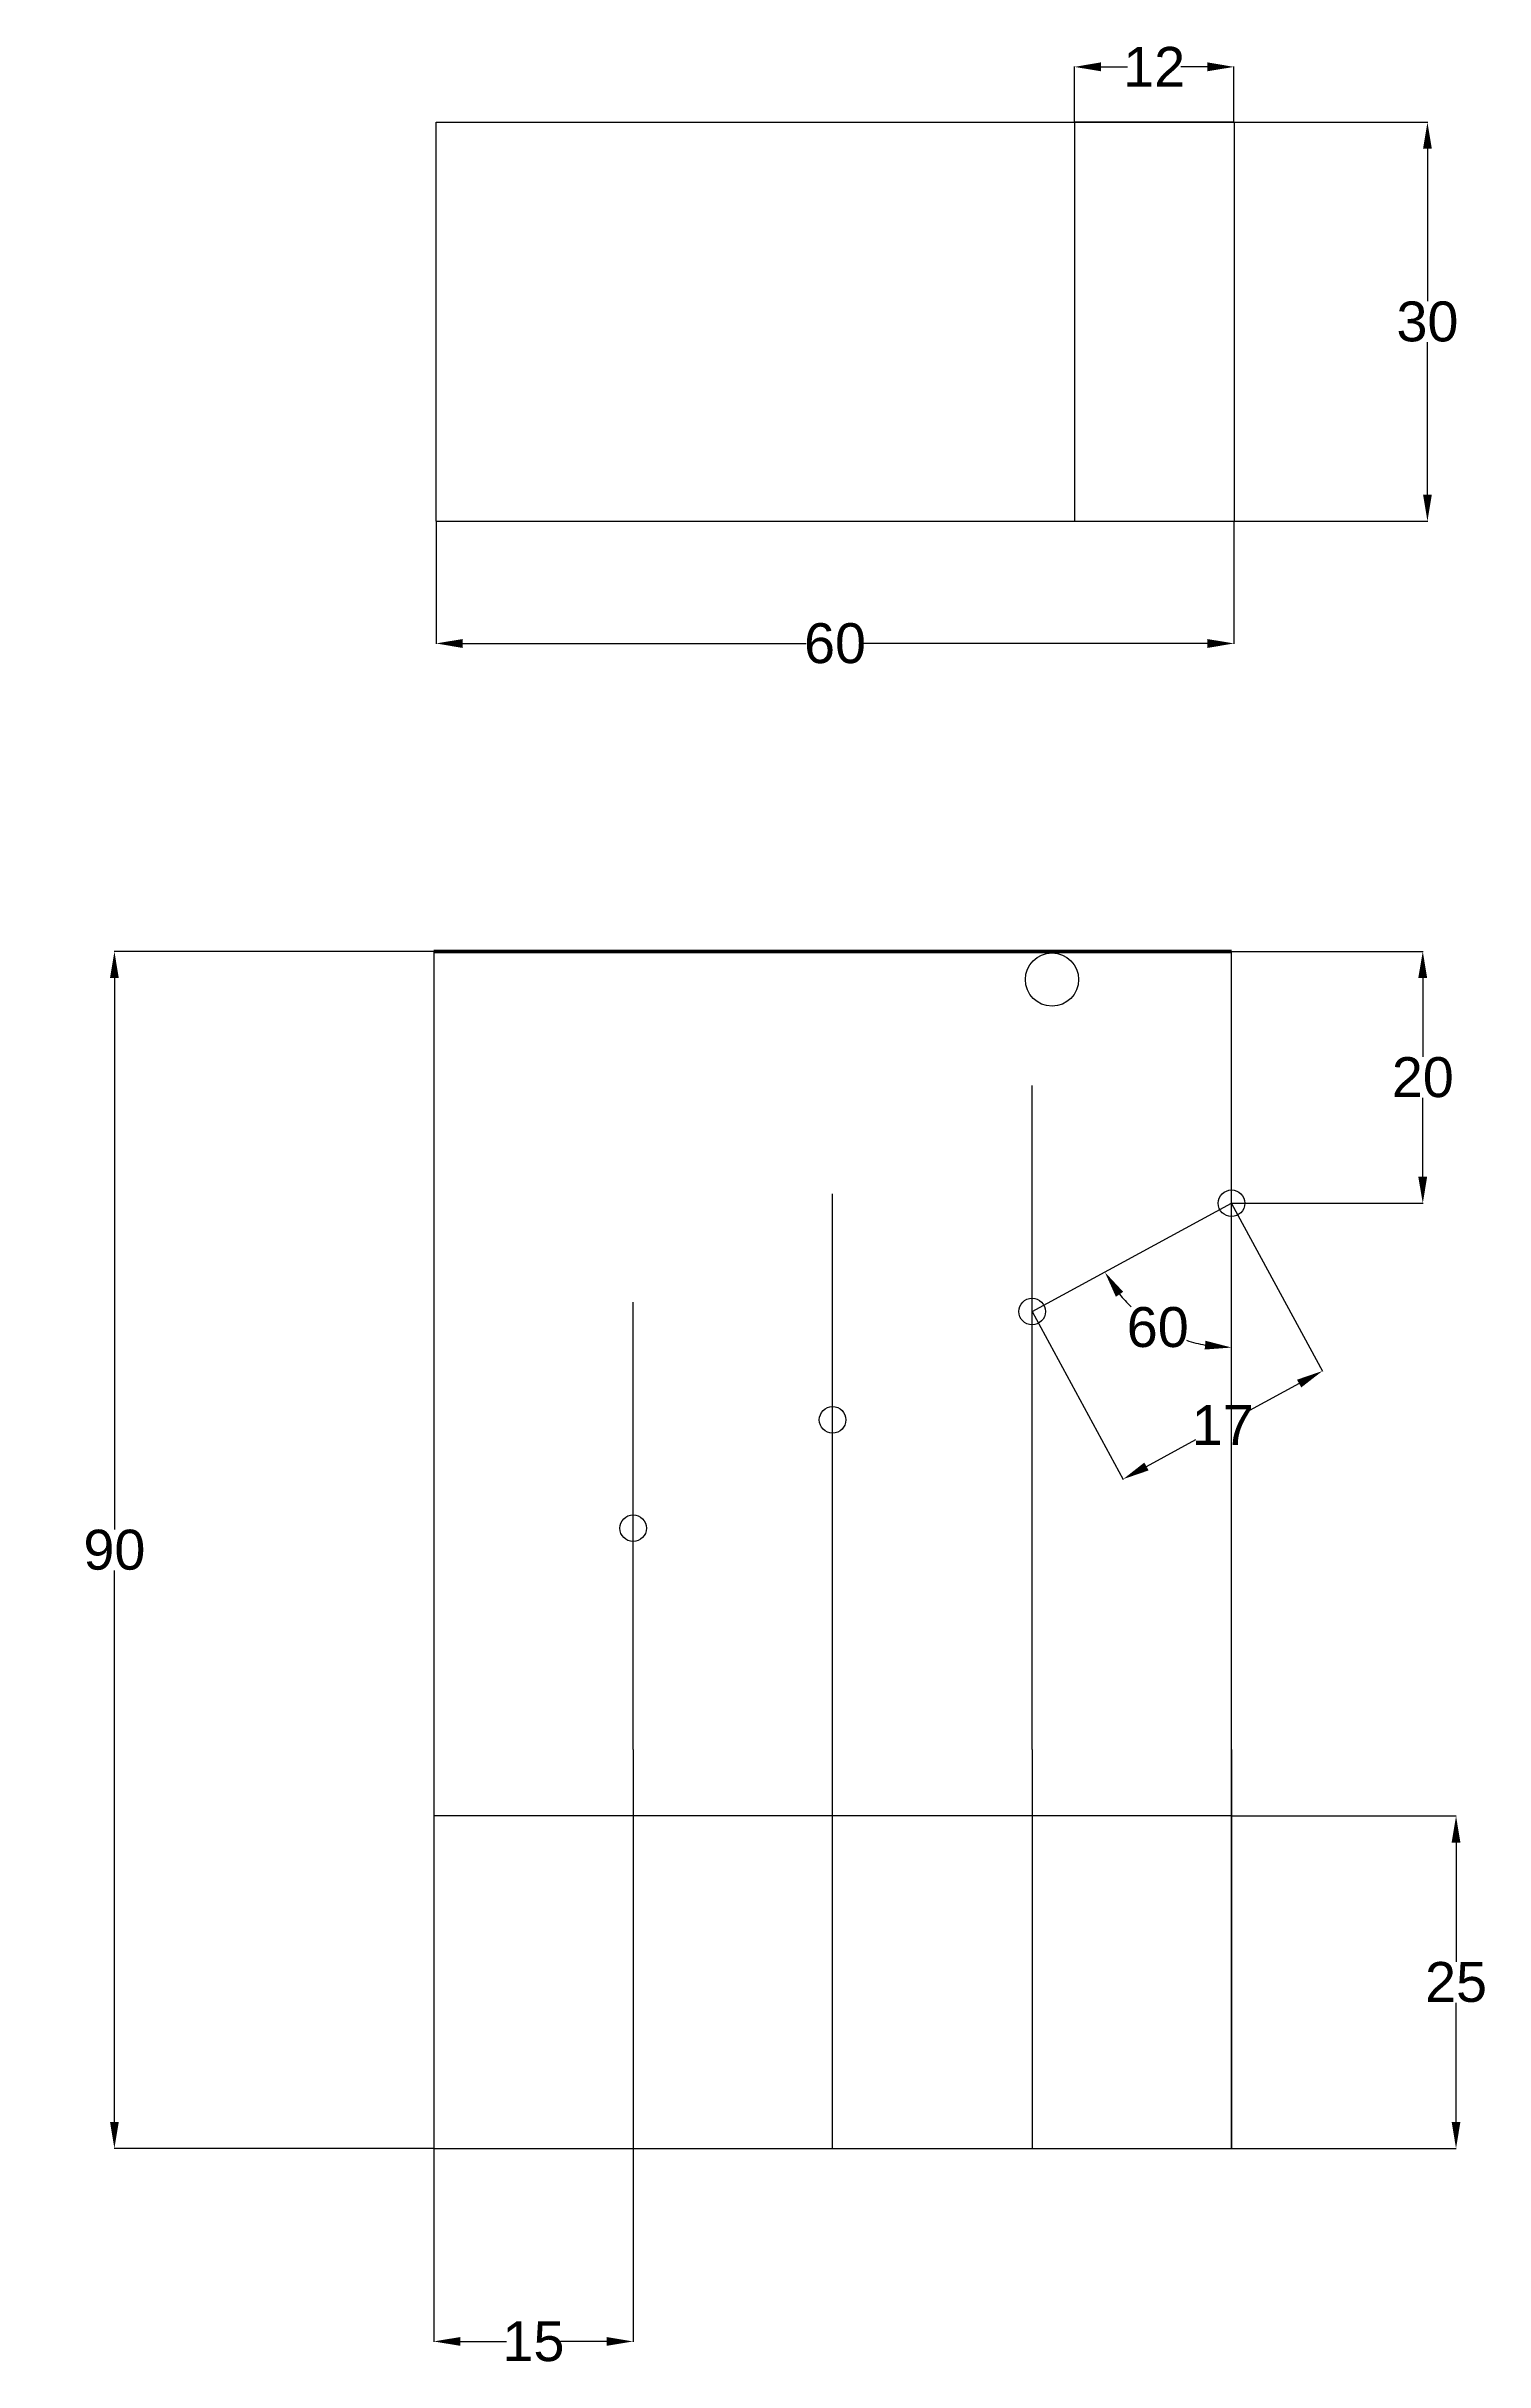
# Model space of a CAD drawing. Header units: millimetres. Extents: x -291 to 790, y -160 to 1581.
import ezdxf

# ---------------------------------------------------------------- set-up
doc = ezdxf.new("R2010")
doc.units = ezdxf.units.MM
doc.styles.get("Standard").update_dxf_attribs({"font": 'arial.ttf', "height": 10})
doc.dimstyles.get("Standard").update_dxf_attribs({"dimtxt": 10, "dimasz": 20, "dimexe": 0.18, "dimexo": 0.0625, "dimgap": 0.09, "dimtad": 0, "dimtih": 1, "dimtoh": 1, "dimdec": 4, "dimzin": 0, "dimdsep": 46, "dimtxsty": 'Standard', "dimcen": 0.09, "dimadec": 0, "dimazin": 0, "dimtfac": 1, "dimtdec": 4, "dimtofl": 0, "dimtmove": 0, "dimatfit": 3, "dimfxl": 1, "dimtolj": 1, "dimtzin": 0, "dimarcsym": 0})

# ---------------------------------------------------------------- blocks, each defined once
blk = doc.blocks.new('*D8')
at = {"color": 0, "lineweight": -2, "transparency": 16777216}
for start, end in [(219.0727, 225.8377), (251.8106, 259.4225)]:
    blk.add_arc((600, 710.7), 108.5, start, end, dxfattribs=at)
at = {"color": 0, "transparency": 16777216}
for points in [[(513, 640.4), (518.5, 644.1), (504.7, 658.9)], [(580.4, 607.3), (579.8, 600.7), (600, 602.2)]]:
    blk.add_solid(points, dxfattribs=at)
at = {"layer": 'Defpoints', "color": 0, "transparency": 16777216}
for p in [(600, 800), (600, 710.7), (450, 629.2), (528.8, 628.8), (600, 0)]:
    blk.add_point(p, dxfattribs=at)
at = {"color": 0, "transparency": 16777216, "insert": (544.5, 617.4), "char_height": 10, "attachment_point": 5}
blk.add_mtext('\\A1;{\\H3x;60}', dxfattribs=at)
blk = doc.blocks.new('*D9')
at = {"color": 0, "lineweight": -2, "transparency": 16777216}
for p, q in [((600, 710.6), (668.5, 584.5)), ((450, 629.2), (518.5, 503.1)), ((650.8, 575.1), (613.6, 554.9)), ((536, 512.8), (573.2, 533))]:
    blk.add_line(p, q, dxfattribs=at)
at = {"color": 0, "transparency": 16777216}
for points in [[(649.2, 578), (652.4, 572.2), (668.4, 584.6)], [(534.4, 515.7), (537.6, 509.8), (518.4, 503.2)]]:
    blk.add_solid(points, dxfattribs=at)
at = {"layer": 'Defpoints', "color": 0, "transparency": 16777216}
for p in [(600, 710.7), (450, 629.2), (668.4, 584.6)]:
    blk.add_point(p, dxfattribs=at)
at = {"color": 0, "transparency": 16777216, "insert": (593.4, 543.9), "char_height": 10, "attachment_point": 5}
blk.add_mtext('\\A1;{\\H3x;17}', dxfattribs=at)
blk = doc.blocks.new('*D10')
at = {"color": 0, "lineweight": -2, "transparency": 16777216}
for p, q in [((600.1, 900), (744, 900)), ((743.8, 880), (743.8, 820.7)), ((743.8, 730.7), (743.8, 789.9)), ((600.1, 710.7), (744, 710.7))]:
    blk.add_line(p, q, dxfattribs=at)
at = {"color": 0, "transparency": 16777216}
for points in [[(740.4, 880), (747.1, 880), (743.8, 900)], [(740.4, 730.7), (747.1, 730.7), (743.8, 710.7)]]:
    blk.add_solid(points, dxfattribs=at)
at = {"layer": 'Defpoints', "color": 0, "transparency": 16777216}
for p in [(600, 900), (743.8, 900), (600, 710.7)]:
    blk.add_point(p, dxfattribs=at)
at = {"color": 0, "transparency": 16777216, "insert": (743.8, 805.3), "char_height": 10, "width": 14.461, "attachment_point": 5}
blk.add_mtext('\\A1;{\\H3x;20}', dxfattribs=at)
blk = doc.blocks.new('*D11')
at = {"color": 0, "lineweight": -2, "transparency": 16777216}
for p, q in [((-0.1, 900), (-240.3, 900)), ((-240.1, 880), (-240.1, 465.4)), ((-240.1, 20), (-240.1, 434.6)), ((-0.1, 0), (-240.3, 0))]:
    blk.add_line(p, q, dxfattribs=at)
at = {"color": 0, "transparency": 16777216}
for points in [[(-243.4, 880), (-236.8, 880), (-240.1, 900)], [(-243.4, 20), (-236.8, 20), (-240.1, 0)]]:
    blk.add_solid(points, dxfattribs=at)
at = {"layer": 'Defpoints', "color": 0, "transparency": 16777216}
for p in [(0, 900), (0, 0), (-240.1, 0)]:
    blk.add_point(p, dxfattribs=at)
at = {"color": 0, "transparency": 16777216, "insert": (-240.1, 450), "char_height": 10, "width": 102.419, "attachment_point": 5}
blk.add_mtext('\\A1;{\\H3x;90}', dxfattribs=at)
blk = doc.blocks.new('*D14')
at = {"color": 0, "lineweight": -2, "transparency": 16777216}
for p, q in [((600.1, 250), (769, 250)), ((768.8, 230), (768.8, 140.4)), ((768.8, 20), (768.8, 109.6)), ((600.1, 0), (769, 0))]:
    blk.add_line(p, q, dxfattribs=at)
at = {"color": 0, "transparency": 16777216}
for points in [[(765.5, 230), (772.1, 230), (768.8, 250)], [(765.5, 20), (772.1, 20), (768.8, 0)]]:
    blk.add_solid(points, dxfattribs=at)
at = {"layer": 'Defpoints', "color": 0, "transparency": 16777216}
for p in [(600, 250), (600, 0), (768.8, 0)]:
    blk.add_point(p, dxfattribs=at)
at = {"color": 0, "transparency": 16777216, "insert": (768.8, 125), "char_height": 10, "attachment_point": 5}
blk.add_mtext('\\A1;{\\H3x;25}', dxfattribs=at)
blk = doc.blocks.new('*D15')
at = {"color": 0, "lineweight": -2, "transparency": 16777216}
for p, q in [((601.9, 1523.5), (747.5, 1523.5)), ((747.3, 1503.5), (747.3, 1388.9)), ((747.3, 1243.5), (747.3, 1358)), ((601.9, 1223.5), (747.5, 1223.5))]:
    blk.add_line(p, q, dxfattribs=at)
at = {"color": 0, "transparency": 16777216}
for points in [[(744, 1503.5), (750.6, 1503.5), (747.3, 1523.5)], [(744, 1243.5), (750.6, 1243.5), (747.3, 1223.5)]]:
    blk.add_solid(points, dxfattribs=at)
at = {"layer": 'Defpoints', "color": 0, "transparency": 16777216}
for p in [(601.8, 1523.5), (601.8, 1223.5), (747.3, 1223.5)]:
    blk.add_point(p, dxfattribs=at)
at = {"color": 0, "transparency": 16777216, "insert": (747.3, 1373.5), "char_height": 10, "attachment_point": 5}
blk.add_mtext('\\A1;{\\H3x;30}', dxfattribs=at)
blk = doc.blocks.new('*D16')
at = {"color": 0, "lineweight": -2, "transparency": 16777216}
for p, q in [((481.8, 1523.5), (481.8, 1565.3)), ((501.8, 1565.1), (521.8, 1565.1)), ((581.8, 1565.1), (561.9, 1565.1)), ((601.8, 1523.5), (601.8, 1565.3))]:
    blk.add_line(p, q, dxfattribs=at)
at = {"color": 0, "transparency": 16777216}
for points in [[(501.8, 1568.5), (501.8, 1561.8), (481.8, 1565.1)], [(581.8, 1568.5), (581.8, 1561.8), (601.8, 1565.1)]]:
    blk.add_solid(points, dxfattribs=at)
at = {"layer": 'Defpoints', "color": 0, "transparency": 16777216}
for p in [(601.8, 1565.1), (481.8, 1523.5), (601.8, 1523.5)]:
    blk.add_point(p, dxfattribs=at)
at = {"color": 0, "transparency": 16777216, "insert": (541.8, 1565.1), "char_height": 10, "attachment_point": 5}
blk.add_mtext('\\A1;{\\H3x;12}', dxfattribs=at)
blk = doc.blocks.new('*D17')
at = {"color": 0, "lineweight": -2, "transparency": 16777216}
for p, q in [((0, -0.1), (0, -145.3)), ((150, -0.1), (150, -145.3)), ((20, -145.1), (54.7, -145.1)), ((130, -145.1), (95.3, -145.1))]:
    blk.add_line(p, q, dxfattribs=at)
at = {"color": 0, "transparency": 16777216}
for points in [[(20, -141.8), (20, -148.4), (0, -145.1)], [(130, -141.8), (130, -148.4), (150, -145.1)]]:
    blk.add_solid(points, dxfattribs=at)
at = {"layer": 'Defpoints', "color": 0, "transparency": 16777216}
for p in [(0, 0), (150, 0), (150, -145.1)]:
    blk.add_point(p, dxfattribs=at)
at = {"color": 0, "transparency": 16777216, "insert": (75, -145.1), "char_height": 10, "attachment_point": 5}
blk.add_mtext('\\A1;{\\H3x;15}', dxfattribs=at)
blk = doc.blocks.new('*D18')
at = {"color": 0, "lineweight": -2, "transparency": 16777216}
for p, q in [((1.8, 1223.4), (1.8, 1131.4)), ((601.8, 1223.4), (601.8, 1131.4)), ((21.8, 1131.6), (280.2, 1131.6)), ((581.8, 1131.6), (323.5, 1131.6))]:
    blk.add_line(p, q, dxfattribs=at)
at = {"color": 0, "transparency": 16777216}
for points in [[(21.8, 1134.9), (21.8, 1128.2), (1.8, 1131.6)], [(581.8, 1134.9), (581.8, 1128.2), (601.8, 1131.6)]]:
    blk.add_solid(points, dxfattribs=at)
at = {"layer": 'Defpoints', "color": 0, "transparency": 16777216}
for p in [(1.8, 1223.5), (601.8, 1223.5), (601.8, 1131.6)]:
    blk.add_point(p, dxfattribs=at)
at = {"color": 0, "transparency": 16777216, "insert": (301.8, 1131.6), "char_height": 10, "attachment_point": 5}
blk.add_mtext('\\A1;{\\H3x;60}', dxfattribs=at)

msp = doc.modelspace()

# ---------------------------------------------------------------- linework, layer by layer
for p, q in [((1.8456, 1223.4635), (1.8456, 1523.4635)), ((1.8456, 1523.4635), (601.8456, 1523.4635)), ((601.8456, 1523.4635), (481.8456, 1523.4635)), ((481.8456, 1523.4635), (481.8456, 1223.4635)), ((601.8456, 1523.4635), (601.8456, 1223.4635)), ((1.8456, 1223.4635), (601.8456, 1223.4635)), ((0, 900), (0, 800)), ((600, 800), (600, 900)), ((0, 800), (0, 0)), ((450, 629.23248), (450, 799.23248)), ((600, 0), (600, 800)), ((300, 547.80528), (300, 717.80528)), ((450, 629.23248), (600, 710.65968)), ((150, 466.37807), (150, 636.37807)), ((450, 300), (450, 629.23248)), ((300, 300), (300, 547.80528)), ((150, 300), (150, 466.37807)), ((150, 300), (150, 0)), ((300, 0), (300, 300)), ((450, 300), (450, 0)), ((600, 300), (600, 0)), ((600, 250), (0, 250)), ((600, 0), (600, 250)), ((0, 0), (600, 0))]:
    msp.add_line(p, q)
at = {"lineweight": 211}
msp.add_line((600, 900), (0, 900), dxfattribs=at)
for centre, radius in [((464.97765, 878.84474), 20), ((600, 710.65968), 10), ((450, 629.23248), 10), ((300, 547.80528), 10), ((150, 466.37807), 10)]:
    msp.add_circle(centre, radius)

# ---------------------------------------------------------------- dimensions: what is measured, and where the dimension line sits
at = {"color": 32, "true_color": 0xcd6928}
for base, p1, p2, text, picture, middle in [((601.8456, 1565.12252), (481.8456, 1523.4635), (601.8456, 1523.4635), '{\\H3x;12}', '*D16', (541.8456, 1565.12252)), ((601.8456, 1131.57341), (1.8456, 1223.4635), (601.8456, 1223.4635), '{\\H3x;60}', '*D18', (301.8456, 1131.57341)), ((150, -145.11269), (0, 0), (150, 0), '{\\H3x;15}', '*D17', (75, -145.11269))]:
    dim = msp.add_linear_dim(base=base, p1=p1, p2=p2, text=text, dimstyle='Standard', dxfattribs=at)
    dim.commit()
    dim.dimension.update_dxf_attribs({"geometry": picture, "text_midpoint": middle})
for base, p1, p2, text, picture, middle in [((747.30507, 1223.4635), (601.8456, 1523.4635), (601.8456, 1223.4635), '{\\H3x;30}', '*D15', (747.30507, 1373.4635)), ((-240.10051, 0), (0, 900), (0, 0), '{\\H3x;90}', '*D11', (-240.10051, 450)), ((743.77356, 900), (600, 710.65968), (600, 900), '{\\H3x;20}', '*D10', (743.77356, 805.32984)), ((768.81028, 0), (600, 250), (600, 0), '{\\H3x;25}', '*D14', (768.81028, 125))]:
    dim = msp.add_linear_dim(base=base, p1=p1, p2=p2, angle=90, text=text, dimstyle='Standard', dxfattribs=at)
    dim.commit()
    dim.dimension.update_dxf_attribs({"geometry": picture, "text_midpoint": middle})
dim = msp.add_angular_dim_2l(base=(528.82024, 628.7859), line1=((600, 0), (600, 800)), line2=((450, 629.23248), (600, 710.65968)), text='{\\H3x;60}', dimstyle='Standard', dxfattribs=at)
dim.commit()
dim.dimension.update_dxf_attribs({"geometry": '*D8', "text_midpoint": (544.52642, 617.4258)})
dim = msp.add_aligned_dim(p1=(450, 629.23248), p2=(600, 710.65968), distance=-143.38625, text='{\\H3x;17}', dimstyle='Standard', dxfattribs=at)
dim.commit()
dim.dimension.update_dxf_attribs({"geometry": '*D9', "text_midpoint": (593.40753, 543.9301)})

doc.saveas('drawing.dxf')
